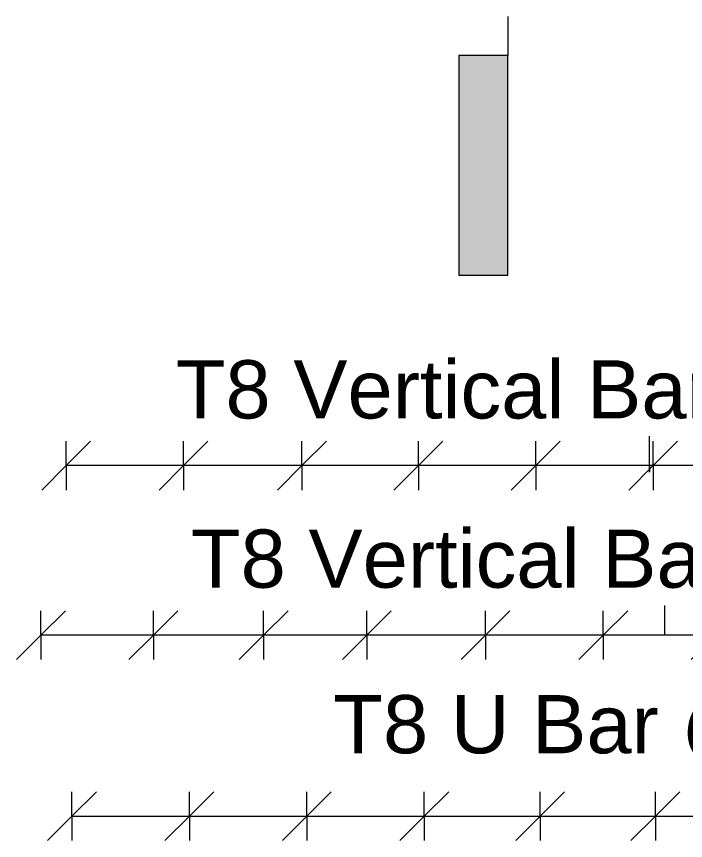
# Model space of a CAD drawing. Header units: millimetres. Extents: x 12983 to 23528, y -2876 to 5855.
# Drawn here: x 16165 to 17259, y -2816 to -1467 of the extents above; entities that cross this region are included whole.
import ezdxf

# ---------------------------------------------------------------- set-up
doc = ezdxf.new("R2010")
doc.units = ezdxf.units.MM
for name, color, linetype, lineweight in [('A-ANNO-DIMS', 211, 'Continuous', 9), ('A-ANNO-DIMS-40', 211, 'Continuous', 9), ('G-ANNO-SYMB', 111, 'Continuous', 9), ('S-RBAR-IDEN', 171, 'Continuous', 9)]:
    doc.layers.add(name, color=color, linetype=linetype, lineweight=lineweight)
doc.styles.add('Arial_1', font='arial.ttf', dxfattribs={"height": 95.25})
doc.dimstyles.new('Arrow_Filled_-_2_5_NI_UI_1', dxfattribs={"dimscale": 304.8, "dimtxt": 104.736395, "dimasz": 0.262467, "dimexe": 0.131234, "dimexo": 0.0625, "dimgap": 0.131234, "dimtad": 1, "dimdec": 4, "dimzin": 0, "dimdsep": 46, "dimtxsty": 'Arial_1', "dimblk1": 'OBLIQUE', "dimblk2": 'OBLIQUE', "dimsah": 1, "dimcen": 0.09, "dimazin": 0, "dimtfac": 1, "dimtdec": 4, "dimtix": 1, "dimtmove": 0, "dimatfit": 3, "dimfxl": 0.131234, "dimfxlon": 1, "dimtvp": 1, "dimtolj": 1, "dimtzin": 0, "dimarcsym": 2})

# ---------------------------------------------------------------- blocks, each defined once
blk = doc.blocks.new('Detail View - M_Section Tail - Filled Horizontal-14034-Elevation Front 1')
at = {"layer": 'G-ANNO-SYMB'}
blk.add_hatch(color=256, dxfattribs=at).paths.add_polyline_path([(16004.1, 3714.8), (16004.1, 3794.8), (15644.1, 3794.8), (15644.1, 3714.8)])
for p, q in [((15644.1, 3714.8), (15644.1, 3794.8)), ((15644.1, 3794.8), (16004.1, 3794.8)), ((16004.1, 3794.8), (16004.1, 3714.8)), ((16004.1, 3714.8), (15644.1, 3714.8))]:
    blk.add_line(p, q, dxfattribs=at)
blk = doc.blocks.new('DIMBLOCK30-Elevation Front 1')
at = {"layer": 'A-ANNO-DIMS-40'}
for p, q in [((16255.4, -2776.3), (16295.4, -2736.3)), ((16255.4, -2776.3), (16255.4, -2736.3)), ((16447.5, -2776.3), (16487.5, -2736.3)), ((16447.5, -2776.3), (16447.5, -2736.3)), ((16255.4, -2776.3), (16215.4, -2816.3)), ((16255.4, -2776.3), (16447.5, -2776.3)), ((16255.4, -2776.3), (16255.4, -2816.3)), ((16447.5, -2776.3), (16407.5, -2816.3)), ((16447.5, -2776.3), (16447.5, -2816.3))]:
    blk.add_line(p, q, dxfattribs=at)
blk = doc.blocks.new('_Oblique')
at = {"color": 0, "linetype": 'ByBlock', "lineweight": -2}
blk.add_line((-0.5, -0.5), (0.5, 0.5), dxfattribs=at)
blk = doc.blocks.new('DIMBLOCK31-Elevation Front 1')
at = {"layer": 'A-ANNO-DIMS-40'}
for p, q in [((16447.5, -2776.3), (16487.5, -2736.3)), ((16447.5, -2776.3), (16447.5, -2736.3)), ((16639.6, -2776.3), (16679.6, -2736.3)), ((16639.6, -2776.3), (16639.6, -2736.3)), ((16447.5, -2776.3), (16407.5, -2816.3)), ((16447.5, -2776.3), (16639.6, -2776.3)), ((16447.5, -2776.3), (16447.5, -2816.3)), ((16639.6, -2776.3), (16599.6, -2816.3)), ((16639.6, -2776.3), (16639.6, -2816.3))]:
    blk.add_line(p, q, dxfattribs=at)
blk = doc.blocks.new('DIMBLOCK32-Elevation Front 1')
at = {"layer": 'A-ANNO-DIMS-40'}
for p, q in [((16639.6, -2776.3), (16679.6, -2736.3)), ((16639.6, -2776.3), (16639.6, -2736.3)), ((16831.7, -2776.3), (16871.7, -2736.3)), ((16831.7, -2776.3), (16831.7, -2736.3)), ((16639.6, -2776.3), (16599.6, -2816.3)), ((16639.6, -2776.3), (16831.7, -2776.3)), ((16639.6, -2776.3), (16639.6, -2816.3)), ((16831.7, -2776.3), (16791.7, -2816.3)), ((16831.7, -2776.3), (16831.7, -2816.3))]:
    blk.add_line(p, q, dxfattribs=at)
blk = doc.blocks.new('DIMBLOCK33-Elevation Front 1')
at = {"layer": 'A-ANNO-DIMS-40'}
for p, q in [((16831.7, -2776.3), (16871.7, -2736.3)), ((16831.7, -2776.3), (16831.7, -2736.3)), ((17021.3, -2776.3), (17061.3, -2736.3)), ((17021.3, -2776.3), (17021.3, -2736.3)), ((16831.7, -2776.3), (16791.7, -2816.3)), ((16831.7, -2776.3), (17021.3, -2776.3)), ((16831.7, -2776.3), (16831.7, -2816.3)), ((17021.3, -2776.3), (16981.3, -2816.3)), ((17021.3, -2776.3), (17021.3, -2816.3))]:
    blk.add_line(p, q, dxfattribs=at)
blk = doc.blocks.new('DIMBLOCK34-Elevation Front 1')
at = {"layer": 'A-ANNO-DIMS-40'}
for p, q in [((17021.3, -2776.3), (17061.3, -2736.3)), ((17021.3, -2776.3), (17021.3, -2736.3)), ((17209.7, -2776.3), (17249.7, -2736.3)), ((17209.7, -2776.3), (17209.7, -2736.3)), ((17021.3, -2776.3), (16981.3, -2816.3)), ((17021.3, -2776.3), (17209.7, -2776.3)), ((17021.3, -2776.3), (17021.3, -2816.3)), ((17209.7, -2776.3), (17169.7, -2816.3)), ((17209.7, -2776.3), (17209.7, -2816.3))]:
    blk.add_line(p, q, dxfattribs=at)
blk = doc.blocks.new('DIMBLOCK35-Elevation Front 1')
at = {"layer": 'A-ANNO-DIMS-40'}
for p, q in [((17209.7, -2776.3), (17249.7, -2736.3)), ((17209.7, -2776.3), (17209.7, -2736.3)), ((17418, -2776.3), (17458, -2736.3)), ((17418, -2776.3), (17418, -2736.3)), ((17209.7, -2776.3), (17169.7, -2816.3)), ((17209.7, -2776.3), (17418, -2776.3)), ((17209.7, -2776.3), (17209.7, -2816.3)), ((17418, -2776.3), (17378, -2816.3)), ((17418, -2776.3), (17418, -2816.3))]:
    blk.add_line(p, q, dxfattribs=at)
blk = doc.blocks.new('DIMBLOCK40-Elevation Front 1')
at = {"layer": 'A-ANNO-DIMS-40'}
for p, q in [((16255.4, -2776.3), (16295.4, -2736.3)), ((16255.4, -2776.3), (16255.4, -2736.3)), ((16447.5, -2776.3), (16487.5, -2736.3)), ((16447.5, -2776.3), (16447.5, -2736.3)), ((16639.6, -2776.3), (16679.6, -2736.3)), ((16639.6, -2776.3), (16639.6, -2736.3)), ((16831.7, -2776.3), (16871.7, -2736.3)), ((16831.7, -2776.3), (16831.7, -2736.3)), ((17021.3, -2776.3), (17061.3, -2736.3)), ((17021.3, -2776.3), (17021.3, -2736.3)), ((16255.4, -2776.3), (16215.4, -2816.3)), ((16255.4, -2776.3), (16831.7, -2776.3)), ((16255.4, -2776.3), (16447.5, -2776.3)), ((16255.4, -2776.3), (16255.4, -2816.3)), ((16447.5, -2776.3), (16407.5, -2816.3)), ((16447.5, -2776.3), (16639.6, -2776.3)), ((16447.5, -2776.3), (16447.5, -2816.3)), ((16639.6, -2776.3), (16599.6, -2816.3)), ((16639.6, -2776.3), (16831.7, -2776.3)), ((16639.6, -2776.3), (16639.6, -2816.3)), ((16831.7, -2776.3), (16791.7, -2816.3)), ((16831.7, -2776.3), (17021.3, -2776.3)), ((16831.7, -2776.3), (16831.7, -2816.3)), ((17021.3, -2776.3), (16981.3, -2816.3)), ((17021.3, -2776.3), (17021.3, -2816.3))]:
    blk.add_line(p, q, dxfattribs=at)
blk = doc.blocks.new('_None')
blk = doc.blocks.new('DIMBLOCK41-Elevation Front 1')
at = {"layer": 'A-ANNO-DIMS-40'}
for p, q in [((16831.7, -2776.3), (16871.7, -2736.3)), ((16831.7, -2776.3), (16831.7, -2736.3)), ((17021.3, -2776.3), (17061.3, -2736.3)), ((17021.3, -2776.3), (17021.3, -2736.3)), ((17209.7, -2776.3), (17249.7, -2736.3)), ((17209.7, -2776.3), (17209.7, -2736.3)), ((16831.7, -2776.3), (16791.7, -2816.3)), ((16831.7, -2776.3), (17021.3, -2776.3)), ((16831.7, -2776.3), (17021.3, -2776.3)), ((16831.7, -2776.3), (16831.7, -2816.3)), ((17021.3, -2776.3), (16981.3, -2816.3)), ((17021.3, -2776.3), (17209.7, -2776.3)), ((17021.3, -2776.3), (17021.3, -2816.3)), ((17209.7, -2776.3), (17169.7, -2816.3)), ((17209.7, -2776.3), (17209.7, -2816.3))]:
    blk.add_line(p, q, dxfattribs=at)
blk = doc.blocks.new('DIMBLOCK42-Elevation Front 1')
at = {"layer": 'A-ANNO-DIMS-40'}
for p, q in [((17021.3, -2776.3), (17061.3, -2736.3)), ((17021.3, -2776.3), (17021.3, -2736.3)), ((17209.7, -2776.3), (17249.7, -2736.3)), ((17209.7, -2776.3), (17209.7, -2736.3)), ((17418, -2776.3), (17458, -2736.3)), ((17418, -2776.3), (17418, -2736.3)), ((17021.3, -2776.3), (16981.3, -2816.3)), ((17021.3, -2776.3), (17209.7, -2776.3)), ((17021.3, -2776.3), (17209.7, -2776.3)), ((17021.3, -2776.3), (17021.3, -2816.3)), ((17209.7, -2776.3), (17169.7, -2816.3)), ((17209.7, -2776.3), (17418, -2776.3)), ((17209.7, -2776.3), (17209.7, -2816.3)), ((17418, -2776.3), (17378, -2816.3)), ((17418, -2776.3), (17418, -2816.3))]:
    blk.add_line(p, q, dxfattribs=at)
blk = doc.blocks.new('DIMBLOCK43-Elevation Front 1')
at = {"layer": 'A-ANNO-DIMS-40'}
for p, q in [((17209.7, -2776.3), (17249.7, -2736.3)), ((17209.7, -2776.3), (17209.7, -2736.3)), ((17418, -2776.3), (17458, -2736.3)), ((17418, -2776.3), (17418, -2736.3)), ((17607.6, -2776.3), (17647.6, -2736.3)), ((17607.6, -2776.3), (17607.6, -2736.3)), ((17209.7, -2776.3), (17169.7, -2816.3)), ((17209.7, -2776.3), (17418, -2776.3)), ((17209.7, -2776.3), (17418, -2776.3)), ((17209.7, -2776.3), (17209.7, -2816.3)), ((17418, -2776.3), (17378, -2816.3)), ((17418, -2776.3), (17607.6, -2776.3)), ((17418, -2776.3), (17418, -2816.3)), ((17607.6, -2776.3), (17567.6, -2816.3)), ((17607.6, -2776.3), (17607.6, -2816.3))]:
    blk.add_line(p, q, dxfattribs=at)
blk = doc.blocks.new('DIMBLOCK201-Elevation Front 1')
at = {"layer": 'A-ANNO-DIMS-40'}
for p, q in [((17206.2, -2202.5), (17246.2, -2162.5)), ((17206.2, -2202.5), (17206.2, -2162.5)), ((17398.2, -2202.5), (17438.2, -2162.5)), ((17398.2, -2202.5), (17398.2, -2162.5)), ((17206.2, -2202.5), (17166.2, -2242.5)), ((17398.2, -2202.5), (17206.2, -2202.5)), ((17206.2, -2202.5), (17206.2, -2242.5)), ((17398.2, -2202.5), (17358.2, -2242.5)), ((17398.2, -2202.5), (17398.2, -2242.5))]:
    blk.add_line(p, q, dxfattribs=at)
blk = doc.blocks.new('DIMBLOCK202-Elevation Front 1')
at = {"layer": 'A-ANNO-DIMS-40'}
for p, q in [((17014.1, -2202.5), (17054.1, -2162.5)), ((17014.1, -2202.5), (17014.1, -2162.5)), ((17206.2, -2202.5), (17246.2, -2162.5)), ((17206.2, -2202.5), (17206.2, -2162.5)), ((17014.1, -2202.5), (16974.1, -2242.5)), ((17206.2, -2202.5), (17014.1, -2202.5)), ((17014.1, -2202.5), (17014.1, -2242.5)), ((17206.2, -2202.5), (17166.2, -2242.5)), ((17206.2, -2202.5), (17206.2, -2242.5))]:
    blk.add_line(p, q, dxfattribs=at)
blk = doc.blocks.new('DIMBLOCK203-Elevation Front 1')
at = {"layer": 'A-ANNO-DIMS-40'}
for p, q in [((16822.1, -2202.5), (16862.1, -2162.5)), ((16822.1, -2202.5), (16822.1, -2162.5)), ((17014.1, -2202.5), (17054.1, -2162.5)), ((17014.1, -2202.5), (17014.1, -2162.5)), ((16822.1, -2202.5), (16782.1, -2242.5)), ((17014.1, -2202.5), (16822.1, -2202.5)), ((16822.1, -2202.5), (16822.1, -2242.5)), ((17014.1, -2202.5), (16974.1, -2242.5)), ((17014.1, -2202.5), (17014.1, -2242.5))]:
    blk.add_line(p, q, dxfattribs=at)
blk = doc.blocks.new('DIMBLOCK204-Elevation Front 1')
at = {"layer": 'A-ANNO-DIMS-40'}
for p, q in [((16631.6, -2202.5), (16671.6, -2162.5)), ((16631.6, -2202.5), (16631.6, -2162.5)), ((16822.1, -2202.5), (16862.1, -2162.5)), ((16822.1, -2202.5), (16822.1, -2162.5)), ((16631.6, -2202.5), (16591.6, -2242.5)), ((16822.1, -2202.5), (16631.6, -2202.5)), ((16631.6, -2202.5), (16631.6, -2242.5)), ((16822.1, -2202.5), (16782.1, -2242.5)), ((16822.1, -2202.5), (16822.1, -2242.5))]:
    blk.add_line(p, q, dxfattribs=at)
blk = doc.blocks.new('DIMBLOCK205-Elevation Front 1')
at = {"layer": 'A-ANNO-DIMS-40'}
for p, q in [((16437.9, -2202.5), (16477.9, -2162.5)), ((16437.9, -2202.5), (16437.9, -2162.5)), ((16631.6, -2202.5), (16671.6, -2162.5)), ((16631.6, -2202.5), (16631.6, -2162.5)), ((16437.9, -2202.5), (16397.9, -2242.5)), ((16631.6, -2202.5), (16437.9, -2202.5)), ((16437.9, -2202.5), (16437.9, -2242.5)), ((16631.6, -2202.5), (16591.6, -2242.5)), ((16631.6, -2202.5), (16631.6, -2242.5))]:
    blk.add_line(p, q, dxfattribs=at)
blk = doc.blocks.new('DIMBLOCK206-Elevation Front 1')
at = {"layer": 'A-ANNO-DIMS-40'}
for p, q in [((16245.9, -2202.5), (16285.9, -2162.5)), ((16245.9, -2202.5), (16245.9, -2162.5)), ((16437.9, -2202.5), (16477.9, -2162.5)), ((16437.9, -2202.5), (16437.9, -2162.5)), ((16245.9, -2202.5), (16205.9, -2242.5)), ((16437.9, -2202.5), (16245.9, -2202.5)), ((16245.9, -2202.5), (16245.9, -2242.5)), ((16437.9, -2202.5), (16397.9, -2242.5)), ((16437.9, -2202.5), (16437.9, -2242.5))]:
    blk.add_line(p, q, dxfattribs=at)
blk = doc.blocks.new('DIMBLOCK207-Elevation Front 1')
at = {"layer": 'A-ANNO-DIMS-40'}
for p, q in [((16631.6, -2202.5), (16671.6, -2162.5)), ((16631.6, -2202.5), (16631.6, -2162.5)), ((16822.1, -2202.5), (16862.1, -2162.5)), ((16822.1, -2202.5), (16822.1, -2162.5)), ((17014.1, -2202.5), (17054.1, -2162.5)), ((17014.1, -2202.5), (17014.1, -2162.5)), ((17206.2, -2202.5), (17246.2, -2162.5)), ((17206.2, -2202.5), (17206.2, -2162.5)), ((17398.2, -2202.5), (17438.2, -2162.5)), ((17398.2, -2202.5), (17398.2, -2162.5)), ((17590.3, -2202.5), (17630.3, -2162.5)), ((17590.3, -2202.5), (17590.3, -2162.5)), ((17782.3, -2202.5), (17822.3, -2162.5)), ((17782.3, -2202.5), (17782.3, -2162.5)), ((17974.4, -2202.5), (18014.4, -2162.5)), ((17974.4, -2202.5), (17974.4, -2162.5)), ((18166.4, -2202.5), (18206.4, -2162.5)), ((18166.4, -2202.5), (18166.4, -2162.5)), ((16631.6, -2202.5), (16591.6, -2242.5)), ((16822.1, -2202.5), (16631.6, -2202.5)), ((16631.6, -2202.5), (16631.6, -2242.5)), ((16822.1, -2202.5), (16782.1, -2242.5)), ((18166.4, -2202.5), (16822.1, -2202.5)), ((17014.1, -2202.5), (16822.1, -2202.5)), ((16822.1, -2202.5), (16822.1, -2242.5)), ((17014.1, -2202.5), (16974.1, -2242.5)), ((17206.2, -2202.5), (17014.1, -2202.5)), ((17014.1, -2202.5), (17014.1, -2242.5)), ((17206.2, -2202.5), (17166.2, -2242.5)), ((17398.2, -2202.5), (17206.2, -2202.5)), ((17206.2, -2202.5), (17206.2, -2242.5)), ((17398.2, -2202.5), (17358.2, -2242.5)), ((17590.3, -2202.5), (17398.2, -2202.5)), ((17398.2, -2202.5), (17398.2, -2242.5)), ((17590.3, -2202.5), (17550.3, -2242.5)), ((17782.3, -2202.5), (17590.3, -2202.5)), ((17590.3, -2202.5), (17590.3, -2242.5)), ((17782.3, -2202.5), (17742.3, -2242.5)), ((17974.4, -2202.5), (17782.3, -2202.5)), ((17782.3, -2202.5), (17782.3, -2242.5)), ((17974.4, -2202.5), (17934.4, -2242.5)), ((18166.4, -2202.5), (17974.4, -2202.5)), ((17974.4, -2202.5), (17974.4, -2242.5)), ((18166.4, -2202.5), (18126.4, -2242.5)), ((18166.4, -2202.5), (18166.4, -2242.5))]:
    blk.add_line(p, q, dxfattribs=at)
blk = doc.blocks.new('DIMBLOCK208-Elevation Front 1')
at = {"layer": 'A-ANNO-DIMS-40'}
for p, q in [((16437.9, -2202.5), (16477.9, -2162.5)), ((16437.9, -2202.5), (16437.9, -2162.5)), ((16631.6, -2202.5), (16671.6, -2162.5)), ((16631.6, -2202.5), (16631.6, -2162.5)), ((16822.1, -2202.5), (16862.1, -2162.5)), ((16822.1, -2202.5), (16822.1, -2162.5)), ((16437.9, -2202.5), (16397.9, -2242.5)), ((16631.6, -2202.5), (16437.9, -2202.5)), ((16437.9, -2202.5), (16437.9, -2242.5)), ((16631.6, -2202.5), (16591.6, -2242.5)), ((16822.1, -2202.5), (16631.6, -2202.5)), ((16822.1, -2202.5), (16631.6, -2202.5)), ((16631.6, -2202.5), (16631.6, -2242.5)), ((16822.1, -2202.5), (16782.1, -2242.5)), ((16822.1, -2202.5), (16822.1, -2242.5))]:
    blk.add_line(p, q, dxfattribs=at)
blk = doc.blocks.new('DIMBLOCK209-Elevation Front 1')
at = {"layer": 'A-ANNO-DIMS-40'}
for p, q in [((16245.9, -2202.5), (16285.9, -2162.5)), ((16245.9, -2202.5), (16245.9, -2162.5)), ((16437.9, -2202.5), (16477.9, -2162.5)), ((16437.9, -2202.5), (16437.9, -2162.5)), ((16631.6, -2202.5), (16671.6, -2162.5)), ((16631.6, -2202.5), (16631.6, -2162.5)), ((16245.9, -2202.5), (16205.9, -2242.5)), ((16437.9, -2202.5), (16245.9, -2202.5)), ((16245.9, -2202.5), (16245.9, -2242.5)), ((16437.9, -2202.5), (16397.9, -2242.5)), ((16631.6, -2202.5), (16437.9, -2202.5)), ((16631.6, -2202.5), (16437.9, -2202.5)), ((16437.9, -2202.5), (16437.9, -2242.5)), ((16631.6, -2202.5), (16591.6, -2242.5)), ((16631.6, -2202.5), (16631.6, -2242.5))]:
    blk.add_line(p, q, dxfattribs=at)
blk = doc.blocks.new('DIMBLOCK210-Elevation Front 1')
at = {"layer": 'A-ANNO-DIMS-40'}
for p, q in [((16245.9, -2202.5), (16285.9, -2162.5)), ((16245.9, -2202.5), (16245.9, -2162.5)), ((16437.9, -2202.5), (16477.9, -2162.5)), ((16437.9, -2202.5), (16437.9, -2162.5)), ((16245.9, -2202.5), (16205.9, -2242.5)), ((16437.9, -2202.5), (16245.9, -2202.5)), ((16437.9, -2202.5), (16245.9, -2202.5)), ((16245.9, -2202.5), (16245.9, -2242.5)), ((16437.9, -2202.5), (16397.9, -2242.5)), ((16437.9, -2202.5), (16437.9, -2242.5))]:
    blk.add_line(p, q, dxfattribs=at)
blk = doc.blocks.new('DIMBLOCK216-Elevation Front 1')
at = {"layer": 'A-ANNO-DIMS-40'}
for p, q in [((17124.5, -2480), (17164.5, -2440)), ((17124.5, -2480), (17124.5, -2440)), ((17308.4, -2480), (17348.4, -2440)), ((17308.4, -2480), (17308.4, -2440)), ((17124.5, -2480), (17084.5, -2520)), ((17308.4, -2480), (17124.5, -2480)), ((17124.5, -2480), (17124.5, -2520)), ((17308.4, -2480), (17268.4, -2520)), ((17308.4, -2480), (17308.4, -2520))]:
    blk.add_line(p, q, dxfattribs=at)
blk = doc.blocks.new('DIMBLOCK217-Elevation Front 1')
at = {"layer": 'A-ANNO-DIMS-40'}
for p, q in [((16931.8, -2480), (16971.8, -2440)), ((16931.8, -2480), (16931.8, -2440)), ((17124.5, -2480), (17164.5, -2440)), ((17124.5, -2480), (17124.5, -2440)), ((16931.8, -2480), (16891.8, -2520)), ((17124.5, -2480), (16931.8, -2480)), ((16931.8, -2480), (16931.8, -2520)), ((17124.5, -2480), (17084.5, -2520)), ((17124.5, -2480), (17124.5, -2520))]:
    blk.add_line(p, q, dxfattribs=at)
blk = doc.blocks.new('DIMBLOCK218-Elevation Front 1')
at = {"layer": 'A-ANNO-DIMS-40'}
for p, q in [((16737.8, -2480), (16777.8, -2440)), ((16737.8, -2480), (16737.8, -2440)), ((16931.8, -2480), (16971.8, -2440)), ((16931.8, -2480), (16931.8, -2440)), ((16737.8, -2480), (16697.8, -2520)), ((16931.8, -2480), (16737.8, -2480)), ((16737.8, -2480), (16737.8, -2520)), ((16931.8, -2480), (16891.8, -2520)), ((16931.8, -2480), (16931.8, -2520))]:
    blk.add_line(p, q, dxfattribs=at)
blk = doc.blocks.new('DIMBLOCK219-Elevation Front 1')
at = {"layer": 'A-ANNO-DIMS-40'}
for p, q in [((16568.8, -2480), (16608.8, -2440)), ((16568.8, -2480), (16568.8, -2440)), ((16737.8, -2480), (16777.8, -2440)), ((16737.8, -2480), (16737.8, -2440)), ((16568.8, -2480), (16528.8, -2520)), ((16737.8, -2480), (16568.8, -2480)), ((16568.8, -2480), (16568.8, -2520)), ((16737.8, -2480), (16697.8, -2520)), ((16737.8, -2480), (16737.8, -2520))]:
    blk.add_line(p, q, dxfattribs=at)
blk = doc.blocks.new('DIMBLOCK220-Elevation Front 1')
at = {"layer": 'A-ANNO-DIMS-40'}
for p, q in [((16388.6, -2480), (16428.6, -2440)), ((16388.6, -2480), (16388.6, -2440)), ((16568.8, -2480), (16608.8, -2440)), ((16568.8, -2480), (16568.8, -2440)), ((16388.6, -2480), (16348.6, -2520)), ((16568.8, -2480), (16388.6, -2480)), ((16388.6, -2480), (16388.6, -2520)), ((16568.8, -2480), (16528.8, -2520)), ((16568.8, -2480), (16568.8, -2520))]:
    blk.add_line(p, q, dxfattribs=at)
blk = doc.blocks.new('DIMBLOCK221-Elevation Front 1')
at = {"layer": 'A-ANNO-DIMS-40'}
for p, q in [((16204.6, -2480), (16244.6, -2440)), ((16204.6, -2480), (16204.6, -2440)), ((16388.6, -2480), (16428.6, -2440)), ((16388.6, -2480), (16388.6, -2440)), ((16204.6, -2480), (16164.6, -2520)), ((16388.6, -2480), (16204.6, -2480)), ((16204.6, -2480), (16204.6, -2520)), ((16388.6, -2480), (16348.6, -2520)), ((16388.6, -2480), (16388.6, -2520))]:
    blk.add_line(p, q, dxfattribs=at)
blk = doc.blocks.new('DIMBLOCK226-Elevation Front 1')
at = {"layer": 'A-ANNO-DIMS-40'}
for p, q in [((16931.8, -2480), (16971.8, -2440)), ((16931.8, -2480), (16931.8, -2440)), ((17124.5, -2480), (17164.5, -2440)), ((17124.5, -2480), (17124.5, -2440)), ((17308.4, -2480), (17348.4, -2440)), ((17308.4, -2480), (17308.4, -2440)), ((17492.4, -2480), (17532.4, -2440)), ((17492.4, -2480), (17492.4, -2440)), ((16931.8, -2480), (16891.8, -2520)), ((17124.5, -2480), (16931.8, -2480)), ((16931.8, -2480), (16931.8, -2520)), ((17124.5, -2480), (17084.5, -2520)), ((17492.4, -2480), (17124.5, -2480)), ((17308.4, -2480), (17124.5, -2480)), ((17124.5, -2480), (17124.5, -2520)), ((17308.4, -2480), (17268.4, -2520)), ((17492.4, -2480), (17308.4, -2480)), ((17308.4, -2480), (17308.4, -2520)), ((17492.4, -2480), (17452.4, -2520)), ((17492.4, -2480), (17492.4, -2520))]:
    blk.add_line(p, q, dxfattribs=at)
blk = doc.blocks.new('DIMBLOCK227-Elevation Front 1')
at = {"layer": 'A-ANNO-DIMS-40'}
for p, q in [((16737.8, -2480), (16777.8, -2440)), ((16737.8, -2480), (16737.8, -2440)), ((16931.8, -2480), (16971.8, -2440)), ((16931.8, -2480), (16931.8, -2440)), ((17124.5, -2480), (17164.5, -2440)), ((17124.5, -2480), (17124.5, -2440)), ((16737.8, -2480), (16697.8, -2520)), ((16931.8, -2480), (16737.8, -2480)), ((16737.8, -2480), (16737.8, -2520)), ((16931.8, -2480), (16891.8, -2520)), ((17124.5, -2480), (16931.8, -2480)), ((17124.5, -2480), (16931.8, -2480)), ((16931.8, -2480), (16931.8, -2520)), ((17124.5, -2480), (17084.5, -2520)), ((17124.5, -2480), (17124.5, -2520))]:
    blk.add_line(p, q, dxfattribs=at)
blk = doc.blocks.new('DIMBLOCK228-Elevation Front 1')
at = {"layer": 'A-ANNO-DIMS-40'}
for p, q in [((16568.8, -2480), (16608.8, -2440)), ((16568.8, -2480), (16568.8, -2440)), ((16737.8, -2480), (16777.8, -2440)), ((16737.8, -2480), (16737.8, -2440)), ((16931.8, -2480), (16971.8, -2440)), ((16931.8, -2480), (16931.8, -2440)), ((16568.8, -2480), (16528.8, -2520)), ((16737.8, -2480), (16568.8, -2480)), ((16568.8, -2480), (16568.8, -2520)), ((16737.8, -2480), (16697.8, -2520)), ((16931.8, -2480), (16737.8, -2480)), ((16931.8, -2480), (16737.8, -2480)), ((16737.8, -2480), (16737.8, -2520)), ((16931.8, -2480), (16891.8, -2520)), ((16931.8, -2480), (16931.8, -2520))]:
    blk.add_line(p, q, dxfattribs=at)
blk = doc.blocks.new('DIMBLOCK229-Elevation Front 1')
at = {"layer": 'A-ANNO-DIMS-40'}
for p, q in [((16388.6, -2480), (16428.6, -2440)), ((16388.6, -2480), (16388.6, -2440)), ((16568.8, -2480), (16608.8, -2440)), ((16568.8, -2480), (16568.8, -2440)), ((16737.8, -2480), (16777.8, -2440)), ((16737.8, -2480), (16737.8, -2440)), ((16388.6, -2480), (16348.6, -2520)), ((16568.8, -2480), (16388.6, -2480)), ((16388.6, -2480), (16388.6, -2520)), ((16568.8, -2480), (16528.8, -2520)), ((16737.8, -2480), (16568.8, -2480)), ((16737.8, -2480), (16568.8, -2480)), ((16568.8, -2480), (16568.8, -2520)), ((16737.8, -2480), (16697.8, -2520)), ((16737.8, -2480), (16737.8, -2520))]:
    blk.add_line(p, q, dxfattribs=at)
blk = doc.blocks.new('DIMBLOCK230-Elevation Front 1')
at = {"layer": 'A-ANNO-DIMS-40'}
for p, q in [((16204.6, -2480), (16244.6, -2440)), ((16204.6, -2480), (16204.6, -2440)), ((16388.6, -2480), (16428.6, -2440)), ((16388.6, -2480), (16388.6, -2440)), ((16568.8, -2480), (16608.8, -2440)), ((16568.8, -2480), (16568.8, -2440)), ((16204.6, -2480), (16164.6, -2520)), ((16388.6, -2480), (16204.6, -2480)), ((16204.6, -2480), (16204.6, -2520)), ((16388.6, -2480), (16348.6, -2520)), ((16568.8, -2480), (16388.6, -2480)), ((16568.8, -2480), (16388.6, -2480)), ((16388.6, -2480), (16388.6, -2520)), ((16568.8, -2480), (16528.8, -2520)), ((16568.8, -2480), (16568.8, -2520))]:
    blk.add_line(p, q, dxfattribs=at)
blk = doc.blocks.new('DIMBLOCK231-Elevation Front 1')
at = {"layer": 'A-ANNO-DIMS-40'}
for p, q in [((16204.6, -2480), (16244.6, -2440)), ((16204.6, -2480), (16204.6, -2440)), ((16388.6, -2480), (16428.6, -2440)), ((16388.6, -2480), (16388.6, -2440)), ((16204.6, -2480), (16164.6, -2520)), ((16388.6, -2480), (16204.6, -2480)), ((16388.6, -2480), (16204.6, -2480)), ((16204.6, -2480), (16204.6, -2520)), ((16388.6, -2480), (16348.6, -2520)), ((16388.6, -2480), (16388.6, -2520))]:
    blk.add_line(p, q, dxfattribs=at)

msp = doc.modelspace()

# ---------------------------------------------------------------- linework, layer by layer
at = {"layer": 'G-ANNO-SYMB'}
msp.add_line((16968.49963, -1467.26676), (16968.49963, -1530.95894), dxfattribs=at)
at = {"layer": 'S-RBAR-IDEN'}
for p, q in [((17200.41284, -2213.1698), (17200.41284, -2154.57694)), ((17200.41284, -2202.51655), (17200.41284, -2213.1698)), ((17225.1675, -2480.00062), (17225.1675, -2431.64084))]:
    msp.add_line(p, q, dxfattribs=at)

# ---------------------------------------------------------------- block references
at = {"layer": 'G-ANNO-SYMB', "extrusion": (0, 0, -1), "rotation": 90.00000000000077}
msp.add_blockref('Detail View - M_Section Tail - Filled Horizontal-14034-Elevation Front 1', (-13173.68311, -17535.07455), dxfattribs=at)

# ---------------------------------------------------------------- dimensions: what is measured, and where the dimension line sits
at = {"layer": 'A-ANNO-DIMS'}
for base, p1, p2, text, override, picture, middle in [((16437.94501, -2202.51655), (16631.56295, -2162.51655), (16437.94501, -2162.51655), '194', {"dimpost": '<>', "dimblk1": 'None', "dimblk2": 'None', "dimsah": 1, "dimfxl": 193.61794}, 'DIMBLOCK209-Elevation Front 1', (16534.75398, -2113.88448)), ((16245.88957, -2202.51655), (16437.94501, -2162.51655), (16245.88957, -2162.51655), '192', {"dimpost": '<>', "dimblk1": 'None', "dimblk2": 'None', "dimsah": 1, "dimfxl": 192.05544}, 'DIMBLOCK210-Elevation Front 1', (16341.91729, -2113.88448)), ((16631.56295, -2202.51655), (16822.05589, -2162.51655), (16631.56295, -2162.51655), '190', {"dimpost": '<>', "dimblk1": 'None', "dimblk2": 'None', "dimsah": 1, "dimfxl": 190.49294}, 'DIMBLOCK208-Elevation Front 1', (16726.80942, -2113.88448)), ((16822.05589, -2202.51655), (18166.44397, -2162.51655), (16822.05589, -2162.51655), '1344', {"dimpost": '<>', "dimblk1": 'None', "dimblk2": 'None', "dimsah": 1, "dimfxl": 1344.388082}, 'DIMBLOCK207-Elevation Front 1', (17494.24993, -2113.85199)), ((16245.88957, -2202.51655), (16437.94501, -2162.51655), (16245.88957, -2162.51655), ' ', {"dimpost": '<>', "dimfxl": 192.05544}, 'DIMBLOCK206-Elevation Front 1', (16341.91729, -2202.51655)), ((16437.94501, -2202.51655), (16631.56295, -2162.51655), (16437.94501, -2162.51655), ' ', {"dimpost": '<>', "dimfxl": 193.61794}, 'DIMBLOCK205-Elevation Front 1', (16534.75398, -2202.51655)), ((16631.56295, -2202.51655), (16822.05589, -2162.51655), (16631.56295, -2162.51655), ' ', {"dimpost": '<>', "dimfxl": 190.49294}, 'DIMBLOCK204-Elevation Front 1', (16726.80942, -2202.51655)), ((16822.05589, -2202.51655), (17014.11133, -2162.51655), (16822.05589, -2162.51655), ' ', {"dimpost": '<>', "dimfxl": 192.05544}, 'DIMBLOCK203-Elevation Front 1', (16918.08361, -2202.51655)), ((17014.11133, -2202.51655), (17206.16677, -2162.51655), (17014.11133, -2162.51655), ' ', {"dimpost": '<>', "dimfxl": 192.05544}, 'DIMBLOCK202-Elevation Front 1', (17110.13905, -2202.51655)), ((17206.16677, -2202.51655), (17398.22221, -2162.51655), (17206.16677, -2162.51655), ' ', {"dimpost": '<>', "dimfxl": 192.05544}, 'DIMBLOCK201-Elevation Front 1', (17302.19449, -2202.51655)), ((16388.60595, -2480.00062), (16568.82414, -2440.00062), (16388.60595, -2440.00062), '180', {"dimpost": '<>', "dimblk1": 'None', "dimblk2": 'None', "dimsah": 1, "dimfxl": 180.218185}, 'DIMBLOCK230-Elevation Front 1', (16478.71504, -2391.36854)), ((16204.63777, -2480.00062), (16388.60595, -2440.00062), (16204.63777, -2440.00062), '184', {"dimpost": '<>', "dimblk1": 'None', "dimblk2": 'None', "dimsah": 1, "dimfxl": 183.968185}, 'DIMBLOCK231-Elevation Front 1', (16296.62186, -2391.36854)), ((16568.82414, -2480.00062), (16737.79232, -2440.00062), (16568.82414, -2440.00062), '169', {"dimpost": '<>', "dimblk1": 'None', "dimblk2": 'None', "dimsah": 1, "dimfxl": 168.968185}, 'DIMBLOCK229-Elevation Front 1', (16653.30823, -2391.36854)), ((16737.79232, -2480.00062), (16931.76051, -2440.00062), (16737.79232, -2440.00062), '194', {"dimpost": '<>', "dimblk1": 'None', "dimblk2": 'None', "dimsah": 1, "dimfxl": 193.968185}, 'DIMBLOCK228-Elevation Front 1', (16834.77641, -2391.36854)), ((16931.76051, -2480.00062), (17124.47869, -2440.00062), (16931.76051, -2440.00062), '193', {"dimpost": '<>', "dimblk1": 'None', "dimblk2": 'None', "dimsah": 1, "dimfxl": 192.718185}, 'DIMBLOCK227-Elevation Front 1', (17028.1196, -2391.33605)), ((17124.47869, -2480.00062), (17492.41506, -2440.00062), (17124.47869, -2440.00062), '368', {"dimpost": '<>', "dimblk1": 'None', "dimblk2": 'None', "dimsah": 1, "dimfxl": 367.93637}, 'DIMBLOCK226-Elevation Front 1', (17308.44688, -2391.33605)), ((16204.63777, -2480.00062), (16388.60595, -2440.00062), (16204.63777, -2440.00062), ' ', {"dimpost": '<>', "dimfxl": 183.968185}, 'DIMBLOCK221-Elevation Front 1', (16296.62186, -2480.00062)), ((16388.60595, -2480.00062), (16568.82414, -2440.00062), (16388.60595, -2440.00062), ' ', {"dimpost": '<>', "dimfxl": 180.218185}, 'DIMBLOCK220-Elevation Front 1', (16478.71504, -2480.00062)), ((16568.82414, -2480.00062), (16737.79232, -2440.00062), (16568.82414, -2440.00062), ' ', {"dimpost": '<>', "dimfxl": 168.968185}, 'DIMBLOCK219-Elevation Front 1', (16653.30823, -2480.00062)), ((16737.79232, -2480.00062), (16931.76051, -2440.00062), (16737.79232, -2440.00062), ' ', {"dimpost": '<>', "dimfxl": 193.968185}, 'DIMBLOCK218-Elevation Front 1', (16834.77641, -2480.00062)), ((16931.76051, -2480.00062), (17124.47869, -2440.00062), (16931.76051, -2440.00062), ' ', {"dimpost": '<>', "dimfxl": 192.718185}, 'DIMBLOCK217-Elevation Front 1', (17028.1196, -2480.00062)), ((17124.47869, -2480.00062), (17308.44688, -2440.00062), (17124.47869, -2440.00062), ' ', {"dimpost": '<>', "dimfxl": 183.968185}, 'DIMBLOCK216-Elevation Front 1', (17216.46278, -2480.00062)), ((16831.71856, -2776.26054), (16255.41392, -2736.26054), (16831.71856, -2736.26054), '576', {"dimpost": '<>', "dimblk1": 'None', "dimblk2": 'None', "dimsah": 1, "dimfxl": 576.304642}, 'DIMBLOCK40-Elevation Front 1', (16543.56624, -2687.62847)), ((17021.32011, -2776.26054), (16831.71856, -2736.26054), (17021.32011, -2736.26054), '190', {"dimpost": '<>', "dimblk1": 'None', "dimblk2": 'None', "dimsah": 1, "dimfxl": 189.601547}, 'DIMBLOCK41-Elevation Front 1', (16926.51934, -2687.62847)), ((17209.67166, -2776.26054), (17021.32011, -2736.26054), (17209.67166, -2736.26054), '188', {"dimpost": '<>', "dimblk1": 'None', "dimblk2": 'None', "dimsah": 1, "dimfxl": 188.351547}, 'DIMBLOCK42-Elevation Front 1', (17115.49588, -2687.62847)), ((17418.0232, -2776.26054), (17209.67166, -2736.26054), (17418.0232, -2736.26054), '208', {"dimpost": '<>', "dimblk1": 'None', "dimblk2": 'None', "dimsah": 1, "dimfxl": 208.351547}, 'DIMBLOCK43-Elevation Front 1', (17313.84743, -2687.62847)), ((16447.51547, -2776.26054), (16255.41392, -2736.26054), (16447.51547, -2736.26054), ' ', {"dimpost": '<>', "dimfxl": 192.101547}, 'DIMBLOCK30-Elevation Front 1', (16351.46469, -2776.26054)), ((16639.61701, -2776.26054), (16447.51547, -2736.26054), (16639.61701, -2736.26054), ' ', {"dimpost": '<>', "dimfxl": 192.101547}, 'DIMBLOCK31-Elevation Front 1', (16543.56624, -2776.26054)), ((16831.71856, -2776.26054), (16639.61701, -2736.26054), (16831.71856, -2736.26054), ' ', {"dimpost": '<>', "dimfxl": 192.101547}, 'DIMBLOCK32-Elevation Front 1', (16735.66779, -2776.26054)), ((17021.32011, -2776.26054), (16831.71856, -2736.26054), (17021.32011, -2736.26054), ' ', {"dimpost": '<>', "dimfxl": 189.601547}, 'DIMBLOCK33-Elevation Front 1', (16926.51934, -2776.26054)), ((17209.67166, -2776.26054), (17021.32011, -2736.26054), (17209.67166, -2736.26054), ' ', {"dimpost": '<>', "dimfxl": 188.351547}, 'DIMBLOCK34-Elevation Front 1', (17115.49588, -2776.26054)), ((17418.0232, -2776.26054), (17209.67166, -2736.26054), (17418.0232, -2736.26054), ' ', {"dimpost": '<>', "dimfxl": 208.351547}, 'DIMBLOCK35-Elevation Front 1', (17313.84743, -2776.26054))]:
    dim = msp.add_linear_dim(base=base, p1=p1, p2=p2, text=text, dimstyle='Arrow_Filled_-_2_5_NI_UI_1', override=override, dxfattribs=at)
    dim.commit()
    dim.dimension.update_dxf_attribs({"geometry": picture, "text_midpoint": middle})

# ---------------------------------------------------------------- next in the draw order: texts
at = {"layer": 'S-RBAR-IDEN', "char_height": 95.25, "attachment_point": 1, "style": 'Arial_1', "bg_fill": 3, "box_fill_scale": 0, "bg_fill_color": 256, "bg_fill_true_color": 3254780160, "bg_fill_transparency": 256}
for s, insert, width in [('T8 Vertical Bar @200 mm', (16425.21284, -2030.08111), 1875.94875), ('T8 Vertical Bar @200 mm', (16449.9675, -2307.14501), 1875.94875), ('T8 U Bar @200 mm', (16682.91531, -2578.21553), 1452.65775)]:
    msp.add_mtext(s, dxfattribs=dict(at, insert=insert, width=width))

doc.saveas('drawing.dxf')
